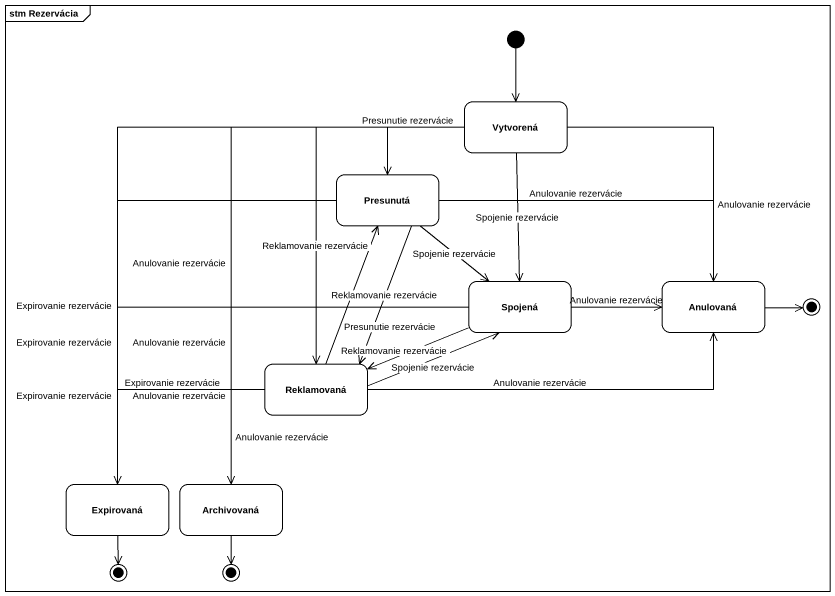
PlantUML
@startuml
mainframe stm Rezervácia
hide empty description
state Vytvorená
state Presunutá
state Spojená
state Anulovaná
state final1 <<end>>
state Reklamovaná
state Expirovaná
state Archivovaná
state final2 <<end>>
state final3 <<end>>
[*] --> Vytvorená
Vytvorená -left-> Presunutá : Presunutie rezervácie
Vytvorená --> Spojená : Spojenie rezervácie
Vytvorená --> Anulovaná : Anulovanie rezervácie
Vytvorená --> Reklamovaná : Reklamovanie rezervácie
Vytvorená --> Expirovaná : Expirovanie rezervácie
Vytvorená --> Archivovaná : Anulovanie rezervácie
Presunutá --> Spojená : Spojenie rezervácie
Presunutá -right-> Anulovaná : Anulovanie rezervácie
Presunutá --> Reklamovaná : Reklamovanie rezervácie
Presunutá --> Expirovaná : Expirovanie rezervácie
Presunutá --> Archivovaná : Anulovanie rezervácie
Spojená -right-> Anulovaná : Anulovanie rezervácie
Spojená -left-> Reklamovaná : Reklamovanie rezervácie
Spojená -left-> Expirovaná : Expirovanie rezervácie
Spojená --> Archivovaná : Anulovanie rezervácie
Anulovaná -right-> final1
Reklamovaná -up-> Presunutá : Presunutie rezervácie
Reklamovaná -right-> Spojená : Spojenie rezervácie
Reklamovaná -right-> Anulovaná : Anulovanie rezervácie
Reklamovaná --> Expirovaná : Expirovanie rezervácie
Reklamovaná --> Archivovaná : Anulovanie rezervácie
Expirovaná --> final2
Archivovaná --> final3
@enduml
